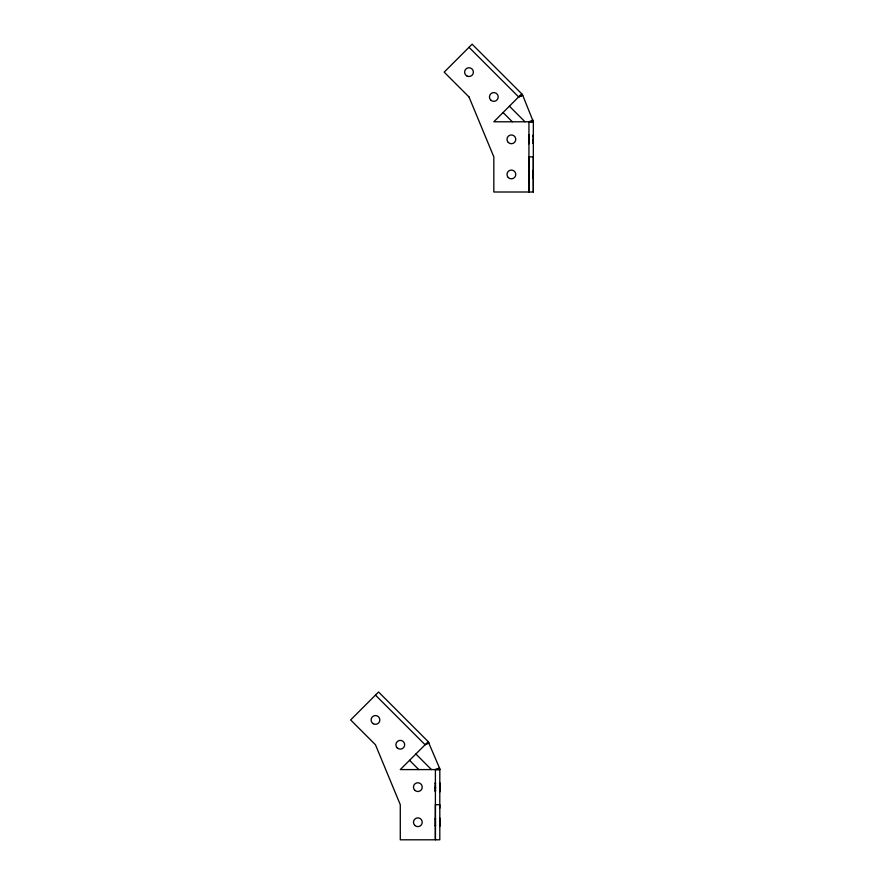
<?xml version="1.0" encoding="UTF-8"?>
<svg xmlns="http://www.w3.org/2000/svg" width="884" height="884" viewBox="0 0 884 884"><rect width="100%" height="100%" fill="white"/><g stroke="black" fill="none" stroke-linecap="round" stroke-linejoin="round"><path stroke-width="1.33" d="M435.414 784.937L435.403 791.523L435.425 782.738L435.414 784.031M435.403 783.334L435.403 782.893M439.801 826.485L439.801 818.009M439.79 791.368C439.823 768.715 439.801 800.827 439.812 789.324M439.79 783.334L439.801 782.893M528.952 178.248C528.952 181.032 528.952 167.861 528.952 170.645M528.975 142.435L528.941 143.727L528.963 141.528M528.941 136.235L528.963 135.539L528.952 136.235M528.941 143.573L528.952 135.097M533.339 137.142C533.361 128.81 533.317 149.772 533.35 141.528M533.339 178.248C533.339 181.032 533.339 167.861 533.339 170.645M533.35 136.235L533.339 135.097M528.941 140.479L528.952 139.34L528.963 140.468M469.006 96.953L493.836 156.899L493.824 192.005L533.328 192.005L533.35 121.782L493.824 121.793L521.737 93.815L472.111 44.2L444.177 72.134L469.006 96.953M428.221 741.654L439.447 767.909L435.392 769.588L435.403 839.8L435.403 804.683L439.812 804.683L439.801 839.8L400.286 839.8L400.286 804.694L375.457 744.748L350.639 719.93L378.562 691.995L428.221 741.654L400.286 769.588L439.812 769.577L439.79 808.131M469.006 47.305L518.654 96.953L522.687 95.24L533.339 121.782L528.93 121.793L532.986 120.114L533.328 121.782M518.654 96.953L522.709 95.273L521.759 93.859M528.93 121.793L528.941 192.005M435.392 769.588L439.801 769.577L439.458 767.898M528.952 192.005L528.963 156.888M528.941 156.888L533.35 156.888L533.339 192.005M509.405 106.202L524.997 121.793M503.073 112.533L512.333 121.793M375.468 695.1L425.116 744.748L429.138 743.035M415.867 753.997L431.458 769.588M409.535 760.328L418.795 769.588M439.447 767.909L439.801 769.577M533.35 142.435L533.361 143.573M528.941 142.435L528.952 143.142M435.425 790.23L435.436 791.368M533.339 134.954L533.339 135.539M435.414 819.136C435.403 814.252 435.414 830.242 435.414 825.347M439.801 819.136L439.801 825.347M528.952 134.954L528.941 135.539L528.963 134.943M435.414 787.136L435.403 788.274L435.436 787.136M439.801 787.136L439.79 788.274L439.823 787.136M533.339 139.34L533.328 140.479L533.361 139.34M490.731 100.058A4.387 4.387 0 0 0 498.068 98.091A4.387 4.387 0 0 0 492.697 92.721A4.387 4.387 0 0 0 490.731 100.058M466.807 75.936A4.387 4.387 0 0 0 473.393 72.134A4.387 4.387 0 0 0 466.807 68.333A4.387 4.387 0 0 0 466.807 75.936M508.278 177.551A4.387 4.387 0 0 0 515.626 175.584A4.387 4.387 0 0 0 510.245 170.214A4.387 4.387 0 0 0 508.278 177.551M508.278 142.446A4.387 4.387 0 0 0 515.626 140.479A4.387 4.387 0 0 0 510.245 135.097A4.387 4.387 0 0 0 508.278 142.446M397.181 747.853A4.387 4.387 0 0 0 404.529 745.886A4.387 4.387 0 0 0 399.148 740.516A4.387 4.387 0 0 0 397.181 747.853M373.269 723.731A4.387 4.387 0 0 0 379.855 719.93A4.387 4.387 0 0 0 373.269 716.128A4.387 4.387 0 0 0 373.269 723.731M414.74 825.347A4.387 4.387 0 0 0 422.088 823.38A4.387 4.387 0 0 0 416.707 818.009A4.387 4.387 0 0 0 414.74 825.347M414.74 790.241A4.387 4.387 0 0 0 422.088 788.274A4.387 4.387 0 0 0 416.707 782.893A4.387 4.387 0 0 0 414.74 790.241"/></g></svg>
